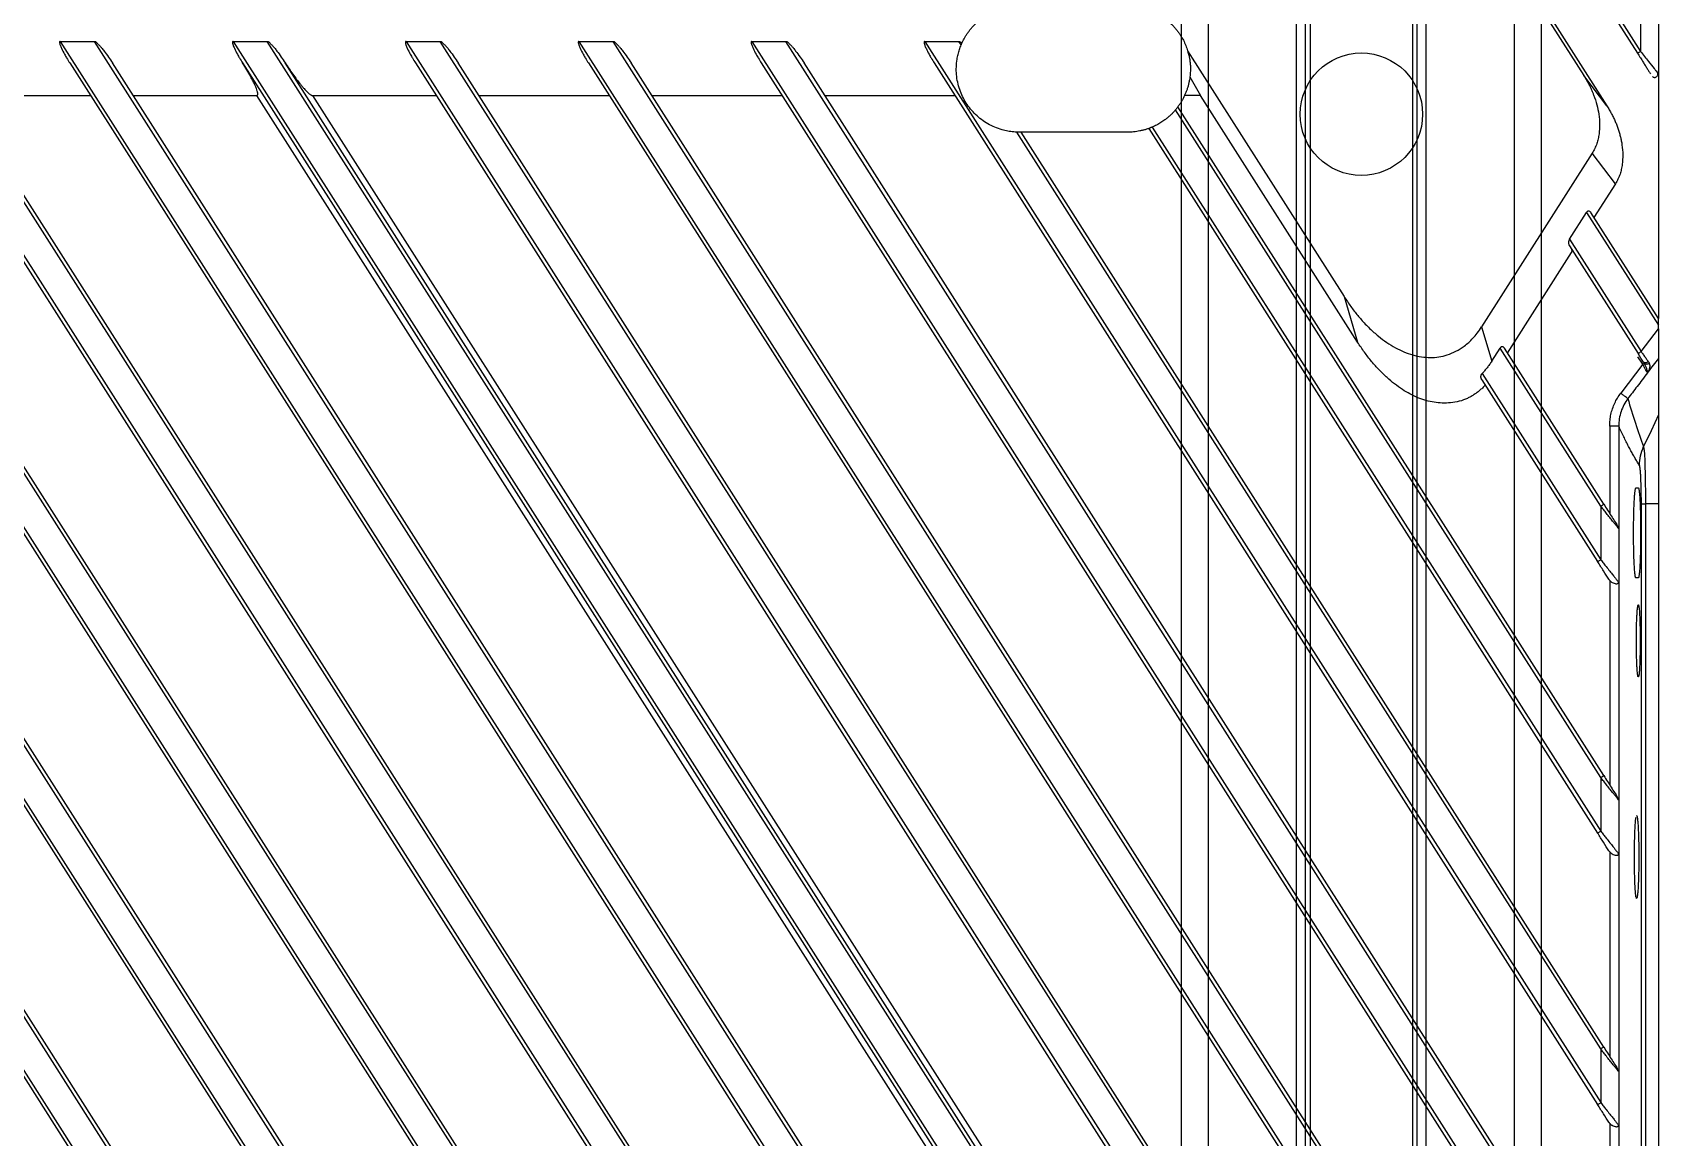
# Model space of a CAD drawing. Header units: millimetres. Extents: x 620 to 19791, y 2539 to 6969.
# Drawn here: x 17686.6 to 17777, y 4389.7 to 4451.1 of the extents above; entities that cross this region are included whole.
import ezdxf

# ---------------------------------------------------------------- set-up
doc = ezdxf.new("R2010")
doc.units = ezdxf.units.MM
doc.layers.add('02___PRT_ALL_AXES', color=7, linetype='Continuous')

# ---------------------------------------------------------------- blocks, each defined once
blk = doc.blocks.new('ryfhgjmb')
at = {"color": 30, "linetype": 'Continuous', "true_color": 0xf26722}
for p, q in [((6005.128, 3342.431), (7001.628, 3342.431)), ((6005.128, 3340.931), (7001.628, 3340.931)), ((6058.086, 3336.031), (6969.27, 3336.031)), ((6058.471, 3335.531), (6968.885, 3335.531)), ((6058.471, 3329.331), (6968.885, 3329.331)), ((6058.086, 3328.831), (6969.27, 3328.831)), ((6005.128, 3323.931), (7001.628, 3323.931)), ((6005.128, 3322.431), (7001.628, 3322.431))]:
    blk.add_line(p, q, dxfattribs=at)
at = {"layer": '02___PRT_ALL_AXES', "color": 30, "linetype": 'Continuous', "true_color": 0xf26722}
for p, q in [((6968.718, 3335.271), (6027.638, 3335.271)), ((6968.718, 3329.592), (6027.638, 3329.592))]:
    blk.add_line(p, q, dxfattribs=at)
blk = doc.blocks.new('rsfv')
at = {"rotation": 90}
blk.add_blockref('ryfhgjmb', (14583.058, -2205.714), dxfattribs=at)
blk = doc.blocks.new('tgd')
at = {"color": 7, "linetype": 'Continuous', "lineweight": 25}
for p, q in [((18426.652, 5050.498), (18441.309, 5027.491)), ((18426.82, 5050.606), (18441.478, 5027.598)), ((18424.554, 5047.882), (18438.327, 5026.263)), ((18424.695, 5047.987), (18439.616, 5024.565)), ((18441.478, 5030.39), (18441.478, 5027.598)), ((18442.478, 5029.134), (18442.478, 5026.342)), ((18344.104, 5028.149), (18439.269, 4878.766)), ((18439.269, 4881.744), (18345.998, 5028.15)), ((18353.704, 5028.151), (18355.601, 5028.151)), ((18353.704, 5028.151), (18439.269, 4893.841)), ((18439.269, 4896.819), (18355.601, 5028.151)), ((18363.308, 5028.151), (18365.205, 5028.151)), ((18363.308, 5028.151), (18439.269, 4908.917)), ((18439.269, 4911.894), (18365.205, 5028.151)), ((18372.912, 5028.151), (18374.809, 5028.151)), ((18372.912, 5028.151), (18439.269, 4923.992)), ((18439.269, 4926.97), (18374.809, 5028.151)), ((18382.516, 5028.151), (18384.413, 5028.151)), ((18382.516, 5028.151), (18439.269, 4939.067)), ((18439.269, 4942.045), (18384.413, 5028.151)), ((18392.12, 5028.151), (18394.017, 5028.151)), ((18392.12, 5028.151), (18439.269, 4954.143)), ((18439.269, 4957.121), (18394.017, 5028.151)), ((18401.724, 5028.151), (18403.621, 5028.151)), ((18401.724, 5028.151), (18439.269, 4969.218)), ((18403.748, 5027.953), (18403.621, 5028.151)), ((18439.269, 4863.69), (18335.104, 5027.196)), ((18336.76, 5027.575), (18439.269, 4866.668)), ((18344.627, 5026.95), (18439.1, 4878.658)), ((18439.437, 4881.851), (18346.998, 5026.951)), ((18354.231, 5026.951), (18439.1, 4893.734)), ((18439.437, 4896.926), (18356.603, 5026.951)), ((18363.835, 5026.951), (18439.1, 4908.809)), ((18439.437, 4912.002), (18366.207, 5026.951)), ((18373.439, 5026.951), (18439.1, 4923.884)), ((18439.437, 4927.077), (18375.811, 5026.951)), ((18383.043, 5026.951), (18439.1, 4938.96)), ((18439.437, 4942.153), (18385.415, 5026.951)), ((18392.647, 5026.951), (18439.1, 4954.035)), ((18439.437, 4957.228), (18395.019, 5026.951)), ((18402.252, 5026.951), (18439.1, 4969.111)), ((18416.328, 5027.619), (18425.015, 5013.983)), ((18439.437, 4866.776), (18337.815, 5026.29)), ((18416.453, 5026.185), (18417.037, 5025.151)), ((18439.616, 5024.565), (18438.327, 5026.263)), ((18442.478, 5026.342), (18442.478, 5012.756)), ((18335.778, 5025.765), (18439.1, 4863.583)), ((18348.145, 5025.151), (18355.378, 5025.151)), ((18357.749, 5025.151), (18364.626, 5025.151)), ((18438.847, 4908.648), (18364.626, 5025.151)), ((18367.709, 5025.151), (18374.586, 5025.151)), ((18367.709, 5025.151), (18439.69, 4912.163)), ((18376.957, 5025.151), (18384.19, 5025.151)), ((18386.561, 5025.151), (18393.794, 5025.151)), ((18396.166, 5025.151), (18403.398, 5025.151)), ((18417.037, 5025.151), (18416.161, 5025.151)), ((18425.769, 5011.444), (18417.037, 5025.151)), ((18439.269, 4987.271), (18415.65, 5024.345)), ((18439.437, 4987.379), (18415.782, 5024.511)), ((18439.269, 4851.593), (18329.71, 5023.565)), ((18414.172, 5023.316), (18439.1, 4984.186)), ((18414.361, 5023.391), (18439.269, 4984.293)), ((18439.269, 4848.615), (18328.104, 5023.108)), ((18439.437, 4851.7), (18330.346, 5022.939)), ((18439.269, 4972.196), (18406.834, 5023.109)), ((18439.437, 4972.303), (18407.073, 5023.106)), ((18412.978, 5023.106), (18407.073, 5023.106)), ((18328.885, 5021.51), (18439.1, 4848.508)), ((18438.794, 5021.938), (18432.648, 5012.291)), ((18440.084, 5020.24), (18438.794, 5021.938)), ((18440.084, 5020.24), (18438.897, 5018.377)), ((18437.534, 5017.168), (18438.482, 5018.657)), ((18438.482, 5018.657), (18442.478, 5012.384)), ((18442.478, 5012.756), (18438.719, 5018.657)), ((18437.534, 5017.168), (18441.511, 5010.924)), ((18439.269, 4836.517), (18324.516, 5016.643)), ((18434.095, 5010.84), (18437.652, 5016.423)), ((18437.534, 5016.795), (18441.343, 5010.816)), ((18439.269, 4833.54), (18324.171, 5014.206)), ((18439.437, 4836.625), (18325.881, 5014.872)), ((18425.015, 5013.983), (18425.769, 5011.444)), ((18442.478, 5012.185), (18442.478, 5012.384)), ((18325.582, 5011.62), (18439.1, 4833.432)), ((18432.648, 5012.291), (18433.214, 5010.387)), ((18441.511, 5010.924), (18442.478, 5012.185)), ((18433.214, 5010.387), (18433.68, 5011.119)), ((18439.269, 5002.347), (18433.68, 5011.119)), ((18439.437, 5002.454), (18433.917, 5011.119)), ((18432.682, 5009.707), (18439.269, 4999.369)), ((18441.604, 5010.219), (18440.382, 5008.615)), ((18432.666, 5009.361), (18439.1, 4999.261)), ((18439.769, 5006.791), (18439.769, 5001.933)), ((18440.269, 5006.791), (18440.268, 5001.092)), ((18441.655, 5005.646), (18441.683, 5005.419)), ((18441.226, 5003.356), (18441.357, 5003.356)), ((18441.528, 4763.247), (18441.528, 5002.465)), ((18442.478, 5002.465), (18441.753, 5002.465)), ((18441.753, 5002.465), (18441.753, 4763.247)), ((18442.478, 5002.465), (18442.478, 4763.246)), ((18439.269, 5002.347), (18439.269, 4999.369)), ((18440.268, 5001.092), (18440.268, 4998.113)), ((18439.769, 4998.22), (18439.769, 4986.858)), ((18440.268, 4998.113), (18440.268, 4986.017)), ((18441.357, 4998.356), (18441.226, 4998.356)), ((18439.269, 4987.271), (18439.269, 4984.293)), ((18440.268, 4986.017), (18440.268, 4983.038)), ((18439.769, 4983.144), (18439.769, 4971.782)), ((18440.268, 4983.038), (18440.268, 4970.941)), ((18439.269, 4972.196), (18439.269, 4969.218)), ((18440.268, 4970.941), (18440.268, 4967.962)), ((18439.769, 4968.069), (18439.769, 4956.707)), ((18440.268, 4967.962), (18440.268, 4955.866))]:
    blk.add_line(p, q, dxfattribs=at)
at = {"color": 8, "linetype": 'Continuous', "lineweight": 25}
blk.add_line((18441.604, 5010.219), (18441.335, 5010.641), dxfattribs=at)
at = {"color": 7, "linetype": 'Continuous', "lineweight": 25, "flags": 128}
for points in [[(18441.343, 5010.816), (18441.346, 5010.818), (18441.355, 5010.825), (18441.371, 5010.834), (18441.392, 5010.848), (18441.418, 5010.864), (18441.447, 5010.883), (18441.478, 5010.903), (18441.511, 5010.924)], [(18442.478, 5007.417), (18442.066, 5006.531), (18441.655, 5005.646)], [(18439.1, 4984.186), (18439.103, 4984.188), (18439.113, 4984.194), (18439.128, 4984.204), (18439.149, 4984.217), (18439.175, 4984.234), (18439.204, 4984.252), (18439.236, 4984.272), (18439.269, 4984.293)], [(18439.437, 4972.303), (18439.434, 4972.301), (18439.424, 4972.295), (18439.409, 4972.285), (18439.388, 4972.272), (18439.362, 4972.256), (18439.333, 4972.237), (18439.301, 4972.217), (18439.269, 4972.196)]]:
    blk.add_lwpolyline(points, dxfattribs=at)
at = {"color": 7, "linetype": 'Continuous', "lineweight": 25}
blk.add_circle((18425.978, 5024.106), 3.4, dxfattribs=at)
for points, knots in [([(18403.787, 5028.044), (18403.812, 5028.098), (18403.862, 5028.205), (18403.947, 5028.361), (18404.037, 5028.51), (18404.133, 5028.653), (18404.236, 5028.79), (18404.41, 5028.998), (18404.68, 5029.263), (18405.069, 5029.551), (18405.491, 5029.789), (18405.897, 5029.949), (18406.275, 5030.044), (18406.622, 5030.096), (18406.858, 5030.103), (18406.978, 5030.106)], [0, 0, 0, 0, 0.044819, 0.088986, 0.132601, 0.175772, 0.218606, 0.261217, 0.37899, 0.500399, 0.621763, 0.739274, 0.824536, 0.911143, 1, 1, 1, 1]), ([(18415.312, 5029.214), (18415.359, 5029.17), (18415.453, 5029.084), (18415.584, 5028.944), (18415.708, 5028.799), (18415.824, 5028.646), (18415.955, 5028.452), (18416.093, 5028.212), (18416.228, 5027.922), (18416.295, 5027.72), (18416.328, 5027.619)], [0, 0, 0, 0, 0.1002664, 0.2001041, 0.2998137, 0.3996969, 0.5000539, 0.6668727, 0.8330553, 1, 1, 1, 1]), ([(18353.704, 5028.151), (18353.696, 5028.147), (18353.681, 5028.139), (18353.668, 5028.118), (18353.666, 5028.094), (18353.671, 5028.059), (18353.681, 5028.011), (18353.713, 5027.909), (18353.795, 5027.714), (18353.919, 5027.474), (18354.074, 5027.203), (18354.173, 5027.043), (18354.231, 5026.951)], [0, 0, 0, 0, 0.019676, 0.036058, 0.051366, 0.073864, 0.114112, 0.160554, 0.308553, 0.584137, 0.758673, 1, 1, 1, 1]), ([(18355.601, 5028.151), (18355.611, 5028.15), (18355.631, 5028.149), (18355.661, 5028.138), (18355.69, 5028.12), (18355.721, 5028.091), (18355.764, 5028.045), (18355.822, 5027.986), (18355.908, 5027.901), (18356.014, 5027.778), (18356.179, 5027.566), (18356.382, 5027.288), (18356.53, 5027.062), (18356.603, 5026.951)], [0, 0, 0, 0, 0.018945, 0.038329, 0.0591, 0.081785, 0.118769, 0.178836, 0.238803, 0.346775, 0.486397, 0.748249, 1, 1, 1, 1]), ([(18363.308, 5028.151), (18363.3, 5028.147), (18363.285, 5028.139), (18363.272, 5028.118), (18363.27, 5028.094), (18363.275, 5028.059), (18363.285, 5028.011), (18363.317, 5027.909), (18363.399, 5027.714), (18363.523, 5027.474), (18363.678, 5027.203), (18363.777, 5027.043), (18363.835, 5026.951)], [0, 0, 0, 0, 0.019676, 0.0360578, 0.0513658, 0.0738645, 0.1141116, 0.1605537, 0.3085527, 0.5841371, 0.758673, 1, 1, 1, 1]), ([(18365.205, 5028.151), (18365.215, 5028.15), (18365.236, 5028.149), (18365.265, 5028.138), (18365.294, 5028.12), (18365.325, 5028.091), (18365.368, 5028.045), (18365.426, 5027.986), (18365.512, 5027.901), (18365.618, 5027.778), (18365.783, 5027.566), (18365.986, 5027.288), (18366.134, 5027.062), (18366.207, 5026.951)], [0, 0, 0, 0, 0.018945, 0.038329, 0.0591, 0.081785, 0.118769, 0.178836, 0.238803, 0.346775, 0.486398, 0.748249, 1, 1, 1, 1]), ([(18372.912, 5028.151), (18372.904, 5028.147), (18372.889, 5028.139), (18372.876, 5028.118), (18372.875, 5028.094), (18372.879, 5028.059), (18372.89, 5028.011), (18372.921, 5027.909), (18373.003, 5027.714), (18373.127, 5027.474), (18373.282, 5027.203), (18373.382, 5027.043), (18373.439, 5026.951)], [0, 0, 0, 0, 0.019676, 0.036058, 0.051366, 0.073864, 0.114112, 0.160554, 0.308553, 0.584137, 0.758673, 1, 1, 1, 1]), ([(18374.809, 5028.151), (18374.819, 5028.15), (18374.84, 5028.149), (18374.869, 5028.138), (18374.898, 5028.12), (18374.929, 5028.091), (18374.972, 5028.045), (18375.03, 5027.986), (18375.116, 5027.901), (18375.222, 5027.778), (18375.387, 5027.566), (18375.59, 5027.288), (18375.738, 5027.062), (18375.811, 5026.951)], [0, 0, 0, 0, 0.018945, 0.038329, 0.0591, 0.081785, 0.118769, 0.178836, 0.238803, 0.346775, 0.486397, 0.748249, 1, 1, 1, 1]), ([(18382.516, 5028.151), (18382.508, 5028.147), (18382.493, 5028.139), (18382.48, 5028.118), (18382.479, 5028.094), (18382.483, 5028.059), (18382.494, 5028.011), (18382.525, 5027.909), (18382.607, 5027.714), (18382.731, 5027.474), (18382.886, 5027.203), (18382.986, 5027.043), (18383.043, 5026.951)], [0, 0, 0, 0, 0.019676, 0.036058, 0.051366, 0.073864, 0.114112, 0.160554, 0.308553, 0.584137, 0.758673, 1, 1, 1, 1]), ([(18384.413, 5028.151), (18384.423, 5028.15), (18384.444, 5028.149), (18384.473, 5028.138), (18384.502, 5028.12), (18384.533, 5028.091), (18384.576, 5028.045), (18384.634, 5027.986), (18384.72, 5027.901), (18384.826, 5027.778), (18384.991, 5027.566), (18385.194, 5027.288), (18385.342, 5027.062), (18385.415, 5026.951)], [0, 0, 0, 0, 0.018945, 0.038329, 0.0591, 0.081785, 0.118769, 0.178836, 0.238803, 0.346775, 0.486398, 0.748249, 1, 1, 1, 1]), ([(18392.12, 5028.151), (18392.112, 5028.147), (18392.097, 5028.139), (18392.084, 5028.118), (18392.083, 5028.094), (18392.087, 5028.059), (18392.098, 5028.011), (18392.129, 5027.909), (18392.211, 5027.714), (18392.335, 5027.474), (18392.49, 5027.203), (18392.59, 5027.043), (18392.647, 5026.951)], [0, 0, 0, 0, 0.019676, 0.0360578, 0.0513658, 0.0738645, 0.1141116, 0.1605537, 0.3085527, 0.5841371, 0.758673, 1, 1, 1, 1]), ([(18394.017, 5028.151), (18394.027, 5028.15), (18394.048, 5028.149), (18394.077, 5028.138), (18394.106, 5028.12), (18394.137, 5028.091), (18394.18, 5028.045), (18394.239, 5027.986), (18394.324, 5027.901), (18394.43, 5027.778), (18394.595, 5027.566), (18394.798, 5027.288), (18394.946, 5027.062), (18395.019, 5026.951)], [0, 0, 0, 0, 0.018945, 0.038329, 0.0591, 0.081785, 0.118769, 0.178836, 0.238803, 0.346775, 0.486397, 0.748249, 1, 1, 1, 1]), ([(18401.724, 5028.151), (18401.716, 5028.147), (18401.702, 5028.139), (18401.688, 5028.118), (18401.687, 5028.094), (18401.691, 5028.059), (18401.702, 5028.011), (18401.733, 5027.909), (18401.815, 5027.714), (18401.94, 5027.474), (18402.094, 5027.203), (18402.194, 5027.043), (18402.252, 5026.951)], [0, 0, 0, 0, 0.019676, 0.036058, 0.051366, 0.073864, 0.114112, 0.160554, 0.308553, 0.584137, 0.758673, 1, 1, 1, 1]), ([(18406.834, 5023.109), (18406.778, 5023.112), (18406.668, 5023.118), (18406.503, 5023.137), (18406.339, 5023.163), (18406.177, 5023.197), (18405.932, 5023.261), (18405.61, 5023.374), (18405.227, 5023.565), (18404.87, 5023.801), (18404.442, 5024.165), (18403.998, 5024.707), (18403.694, 5025.339), (18403.545, 5025.881), (18403.482, 5026.304), (18403.471, 5026.732), (18403.508, 5027.108), (18403.572, 5027.428), (18403.647, 5027.695), (18403.714, 5027.867), (18403.748, 5027.953)], [0, 0, 0, 0, 0.024697, 0.049317, 0.073915, 0.098547, 0.123269, 0.186668, 0.250144, 0.313543, 0.377019, 0.50001, 0.623, 0.6864, 0.749876, 0.813275, 0.876751, 0.91786, 0.958857, 1, 1, 1, 1]), ([(18403.621, 5028.151), (18403.631, 5028.15), (18403.652, 5028.148), (18403.683, 5028.135), (18403.716, 5028.113), (18403.75, 5028.08), (18403.775, 5028.056), (18403.787, 5028.044)], [0, 0, 0, 0, 0.14776, 0.306863, 0.485552, 0.7407, 1, 1, 1, 1]), ([(18403.748, 5027.953), (18403.755, 5027.97), (18403.768, 5028.001), (18403.781, 5028.031), (18403.787, 5028.044)], [0, 0, 0, 0, 0.549486, 1, 1, 1, 1]), ([(18364.626, 5025.151), (18364.634, 5025.152), (18364.649, 5025.153), (18364.667, 5025.169), (18364.677, 5025.193), (18364.681, 5025.225), (18364.679, 5025.268), (18364.669, 5025.323), (18364.646, 5025.413), (18364.599, 5025.544), (18364.521, 5025.729), (18364.414, 5025.952), (18364.262, 5026.238), (18364.07, 5026.576), (18363.915, 5026.823), (18363.835, 5026.951)], [0, 0, 0, 0, 0.011124, 0.021482, 0.033583, 0.049115, 0.068905, 0.096905, 0.130641, 0.207347, 0.301404, 0.427295, 0.571574, 0.778286, 1, 1, 1, 1]), ([(18366.207, 5026.951), (18366.277, 5026.843), (18366.414, 5026.631), (18366.624, 5026.326), (18366.833, 5026.04), (18367.01, 5025.813), (18367.149, 5025.644), (18367.247, 5025.529), (18367.337, 5025.43), (18367.419, 5025.345), (18367.492, 5025.276), (18367.557, 5025.222), (18367.615, 5025.183), (18367.664, 5025.157), (18367.695, 5025.153), (18367.709, 5025.151)], [0, 0, 0, 0, 0.163489, 0.319979, 0.469578, 0.612411, 0.683353, 0.747095, 0.803675, 0.853149, 0.895599, 0.931156, 0.960047, 0.982697, 1, 1, 1, 1]), ([(18416.328, 5027.619), (18416.34, 5027.579), (18416.363, 5027.498), (18416.393, 5027.381), (18416.419, 5027.265), (18416.44, 5027.151), (18416.457, 5027.038), (18416.47, 5026.927), (18416.48, 5026.798), (18416.485, 5026.65), (18416.481, 5026.493), (18416.47, 5026.337), (18416.459, 5026.238), (18416.453, 5026.185)], [0, 0, 0, 0, 0.066871, 0.134848, 0.204113, 0.274835, 0.347175, 0.421284, 0.497299, 0.617084, 0.746878, 0.865097, 1, 1, 1, 1]), ([(18441.309, 5027.491), (18441.309, 5027.491), (18441.319, 5027.497), (18441.378, 5027.534), (18441.429, 5027.567), (18441.478, 5027.598)], [0, 0, 0, 0, 0.5, 0.5, 1, 1, 1, 1]), ([(18441.309, 5027.491), (18441.333, 5027.453), (18441.388, 5027.367), (18441.492, 5027.204), (18441.613, 5027.015), (18441.74, 5026.814), (18441.853, 5026.637), (18441.937, 5026.506), (18441.996, 5026.413), (18442.022, 5026.372), (18442.035, 5026.352)], [0, 0, 0, 0, 0.091787, 0.208102, 0.396558, 0.555515, 0.713252, 0.854264, 0.929527, 1, 1, 1, 1]), ([(18416.453, 5026.185), (18416.445, 5026.126), (18416.428, 5026.007), (18416.393, 5025.83), (18416.349, 5025.656), (18416.295, 5025.485), (18416.234, 5025.316), (18416.185, 5025.206), (18416.161, 5025.151)], [0, 0, 0, 0, 0.167539, 0.334153, 0.500272, 0.66633, 0.832762, 1, 1, 1, 1]), ([(18438.327, 5026.263), (18438.369, 5026.195), (18438.451, 5026.064), (18438.56, 5025.867), (18438.657, 5025.681), (18438.74, 5025.504), (18438.812, 5025.339), (18438.928, 5025.05), (18439.061, 5024.642), (18439.175, 5024.091), (18439.219, 5023.553), (18439.193, 5023.095), (18439.13, 5022.742), (18439.053, 5022.467), (18438.946, 5022.197), (18438.845, 5022.024), (18438.794, 5021.938)], [0, 0, 0, 0, 0.05246, 0.101648, 0.147567, 0.190217, 0.229601, 0.26572, 0.394202, 0.510456, 0.634296, 0.747465, 0.810328, 0.868749, 0.934561, 1, 1, 1, 1]), ([(18442.141, 5026.196), (18442.155, 5026.185), (18442.185, 5026.161), (18442.241, 5026.145), (18442.302, 5026.148), (18442.361, 5026.175), (18442.407, 5026.222), (18442.436, 5026.28), (18442.448, 5026.34), (18442.445, 5026.379), (18442.444, 5026.398)], [0, 0, 0, 0, 0.113515, 0.239863, 0.375639, 0.515142, 0.651716, 0.779774, 0.896149, 1, 1, 1, 1]), ([(18442.442, 5026.388), (18442.45, 5026.377), (18442.473, 5026.348), (18442.476, 5026.345), (18442.478, 5026.342)], [0, 0, 0, 0, 0.356731, 1, 1, 1, 1]), ([(18416.161, 5025.151), (18416.135, 5025.095), (18416.081, 5024.982), (18415.99, 5024.82), (18415.891, 5024.662), (18415.818, 5024.561), (18415.782, 5024.511)], [0, 0, 0, 0, 0.250356, 0.5, 0.749644, 1, 1, 1, 1]), ([(18415.65, 5024.345), (18415.614, 5024.304), (18415.544, 5024.223), (18415.431, 5024.107), (18415.313, 5023.996), (18415.19, 5023.891), (18415.033, 5023.77), (18414.84, 5023.638), (18414.606, 5023.503), (18414.443, 5023.428), (18414.361, 5023.391)], [0, 0, 0, 0, 0.100168, 0.200042, 0.299835, 0.399762, 0.500038, 0.666783, 0.833105, 1, 1, 1, 1]), ([(18415.782, 5024.511), (18415.781, 5024.51), (18415.78, 5024.509), (18415.773, 5024.499), (18415.762, 5024.484), (18415.743, 5024.46), (18415.709, 5024.415), (18415.674, 5024.373), (18415.65, 5024.345)], [0, 0, 0, 0, 0.113414, 0.23247, 0.357664, 0.489422, 0.662046, 1, 1, 1, 1]), ([(18439.616, 5024.565), (18439.66, 5024.494), (18439.747, 5024.354), (18439.867, 5024.14), (18439.977, 5023.925), (18440.076, 5023.71), (18440.165, 5023.494), (18440.244, 5023.277), (18440.312, 5023.059), (18440.369, 5022.841), (18440.416, 5022.622), (18440.471, 5022.293), (18440.507, 5021.858), (18440.482, 5021.401), (18440.42, 5021.044), (18440.344, 5020.77), (18440.237, 5020.499), (18440.135, 5020.327), (18440.084, 5020.24)], [0, 0, 0, 0, 0.054633, 0.108241, 0.160902, 0.212702, 0.263726, 0.314067, 0.36382, 0.413084, 0.461961, 0.510555, 0.631824, 0.747465, 0.809763, 0.868751, 0.93418, 1, 1, 1, 1]), ([(18414.172, 5023.316), (18414.116, 5023.296), (18414.006, 5023.258), (18413.839, 5023.212), (18413.669, 5023.173), (18413.499, 5023.143), (18413.326, 5023.121), (18413.153, 5023.108), (18413.036, 5023.107), (18412.978, 5023.106)], [0, 0, 0, 0, 0.143748, 0.286606, 0.428928, 0.571072, 0.713394, 0.856252, 1, 1, 1, 1]), ([(18414.361, 5023.391), (18414.349, 5023.385), (18414.324, 5023.375), (18414.289, 5023.36), (18414.256, 5023.347), (18414.218, 5023.333), (18414.18, 5023.319), (18414.175, 5023.317), (18414.172, 5023.316)], [0, 0, 0, 0, 0.1260253, 0.2520787, 0.3781604, 0.5042708, 0.746701, 1, 1, 1, 1]), ([(18406.978, 5023.106), (18406.966, 5023.106), (18406.938, 5023.106), (18406.889, 5023.107), (18406.853, 5023.108), (18406.834, 5023.109)], [0, 0, 0, 0, 0.281225, 0.614357, 1, 1, 1, 1]), ([(18407.073, 5023.106), (18407.072, 5023.106), (18407.071, 5023.106), (18407.062, 5023.105), (18407.045, 5023.105), (18407.019, 5023.106), (18406.992, 5023.106), (18406.978, 5023.106)], [0, 0, 0, 0, 0.168552, 0.333737, 0.497077, 0.727696, 1, 1, 1, 1]), ([(18438.482, 5018.657), (18438.492, 5018.671), (18438.511, 5018.698), (18438.556, 5018.734), (18438.614, 5018.737), (18438.675, 5018.714), (18438.704, 5018.676), (18438.719, 5018.657)], [0, 0, 0, 0, 0.144019, 0.26542, 0.472621, 0.72275, 1, 1, 1, 1]), ([(18437.534, 5017.168), (18437.528, 5017.157), (18437.515, 5017.136), (18437.501, 5017.098), (18437.49, 5017.056), (18437.485, 5017.012), (18437.484, 5016.966), (18437.488, 5016.919), (18437.498, 5016.87), (18437.511, 5016.841), (18437.517, 5016.826)], [0, 0, 0, 0, 0.088553, 0.188987, 0.302339, 0.429328, 0.548275, 0.694031, 0.846717, 1, 1, 1, 1]), ([(18437.652, 5016.423), (18437.657, 5016.432), (18437.667, 5016.45), (18437.674, 5016.48), (18437.678, 5016.519), (18437.674, 5016.566), (18437.659, 5016.595), (18437.652, 5016.609)], [0, 0, 0, 0, 0.131113, 0.272627, 0.432307, 0.714822, 1, 1, 1, 1]), ([(18425.015, 5013.983), (18425.076, 5013.889), (18425.196, 5013.703), (18425.384, 5013.435), (18425.575, 5013.178), (18425.769, 5012.933), (18426.047, 5012.606), (18426.423, 5012.212), (18427.04, 5011.665), (18427.823, 5011.123), (18428.803, 5010.705), (18429.793, 5010.545), (18430.619, 5010.671), (18431.243, 5010.931), (18431.639, 5011.183), (18431.945, 5011.435), (18432.188, 5011.675), (18432.427, 5011.959), (18432.573, 5012.178), (18432.648, 5012.291)], [0, 0, 0, 0, 0.035181, 0.06949, 0.102958, 0.135615, 0.167497, 0.237811, 0.306398, 0.426306, 0.535135, 0.638829, 0.737184, 0.792914, 0.85017, 0.883735, 0.9175, 0.957411, 1, 1, 1, 1]), ([(18442.478, 5012.384), (18442.478, 5012.409), (18442.478, 5012.454), (18442.479, 5012.517), (18442.479, 5012.57), (18442.478, 5012.613), (18442.478, 5012.66), (18442.478, 5012.707), (18442.478, 5012.748), (18442.478, 5012.754), (18442.478, 5012.756)], [0, 0, 0, 0, 0.159179, 0.298356, 0.417587, 0.516965, 0.596653, 0.757595, 0.888693, 1, 1, 1, 1]), ([(18432.858, 5009.059), (18432.805, 5009.006), (18432.701, 5008.902), (18432.539, 5008.759), (18432.374, 5008.63), (18432.208, 5008.515), (18432.039, 5008.414), (18431.783, 5008.282), (18431.413, 5008.15), (18430.793, 5008.045), (18430.005, 5008.072), (18429.094, 5008.337), (18428.209, 5008.812), (18427.508, 5009.365), (18426.955, 5009.903), (18426.537, 5010.374), (18426.137, 5010.888), (18425.893, 5011.256), (18425.769, 5011.444)], [0, 0, 0, 0, 0.025847, 0.050766, 0.074832, 0.098127, 0.120742, 0.142777, 0.197811, 0.255494, 0.359352, 0.467585, 0.58048, 0.704746, 0.77494, 0.847317, 0.92223, 1, 1, 1, 1]), ([(18442.478, 5012.185), (18442.478, 5012.139), (18442.478, 5012.047), (18442.478, 5011.909), (18442.478, 5011.772), (18442.478, 5011.636), (18442.478, 5011.458), (18442.478, 5011.244), (18442.478, 5011.018), (18442.478, 5010.831), (18442.478, 5010.703), (18442.478, 5010.621), (18442.478, 5010.572), (18442.478, 5010.555), (18442.478, 5010.547)], [0, 0, 0, 0, 0.06929, 0.138364, 0.207455, 0.276794, 0.346612, 0.485822, 0.617831, 0.730296, 0.832, 0.891663, 0.947156, 1, 1, 1, 1]), ([(18433.917, 5011.119), (18433.909, 5011.13), (18433.894, 5011.151), (18433.866, 5011.175), (18433.837, 5011.19), (18433.798, 5011.199), (18433.752, 5011.195), (18433.709, 5011.16), (18433.69, 5011.134), (18433.68, 5011.119)], [0, 0, 0, 0, 0.153766, 0.29277, 0.417794, 0.529915, 0.736017, 0.854886, 1, 1, 1, 1]), ([(18441.511, 5010.924), (18441.525, 5010.905), (18441.557, 5010.861), (18441.612, 5010.786), (18441.695, 5010.67), (18441.8, 5010.525), (18441.872, 5010.426), (18441.908, 5010.377)], [0, 0, 0, 0, 0.093419, 0.22066, 0.382004, 0.692065, 1, 1, 1, 1]), ([(18442.478, 5010.547), (18442.478, 5010.289), (18442.478, 5009.771), (18442.478, 5008.917), (18442.478, 5008.13), (18442.478, 5007.607), (18442.478, 5007.417)], [0, 0, 0, 0, 0.2479135, 0.4978484, 0.8177331, 1, 1, 1, 1]), ([(18432.666, 5009.361), (18432.658, 5009.374), (18432.643, 5009.401), (18432.627, 5009.445), (18432.618, 5009.491), (18432.616, 5009.538), (18432.621, 5009.584), (18432.633, 5009.629), (18432.653, 5009.671), (18432.673, 5009.695), (18432.682, 5009.707)], [0, 0, 0, 0, 0.141878, 0.278236, 0.411247, 0.543247, 0.666398, 0.781146, 0.895271, 1, 1, 1, 1]), ([(18433.214, 5010.387), (18433.173, 5010.325), (18433.092, 5010.202), (18432.962, 5010.027), (18432.827, 5009.861), (18432.73, 5009.758), (18432.682, 5009.707)], [0, 0, 0, 0, 0.2574602, 0.5095372, 0.7568366, 1, 1, 1, 1]), ([(18441.867, 5009.743), (18441.77, 5009.615), (18441.579, 5009.364), (18441.3, 5008.997), (18441.034, 5008.649), (18440.862, 5008.423), (18440.778, 5008.314)], [0, 0, 0, 0, 0.269609, 0.526012, 0.769411, 1, 1, 1, 1]), ([(18441.864, 5009.766), (18441.859, 5009.772), (18441.85, 5009.782), (18441.831, 5009.808), (18441.809, 5009.841), (18441.785, 5009.882), (18441.758, 5009.932), (18441.723, 5009.999), (18441.673, 5010.095), (18441.629, 5010.174), (18441.604, 5010.219)], [0, 0, 0, 0, 0.091917, 0.186201, 0.283243, 0.383217, 0.486153, 0.603422, 0.775276, 1, 1, 1, 1]), ([(18441.645, 5010.341), (18441.647, 5010.338), (18441.65, 5010.333), (18441.655, 5010.327), (18441.657, 5010.323), (18441.658, 5010.321), (18441.661, 5010.316), (18441.668, 5010.304), (18441.677, 5010.289), (18441.683, 5010.277), (18441.686, 5010.271)], [0, 0, 0, 0, 0.127988, 0.209277, 0.250468, 0.30677, 0.399599, 0.516952, 0.773207, 1, 1, 1, 1]), ([(18441.689, 5010.306), (18441.679, 5010.311), (18441.663, 5010.319), (18441.652, 5010.333), (18441.648, 5010.339)], [0, 0, 0, 0, 0.552711, 1, 1, 1, 1]), ([(18441.686, 5010.271), (18441.711, 5010.247), (18441.758, 5010.228), (18441.871, 5010.232), (18441.931, 5010.255), (18441.97, 5010.284)], [0, 0, 0, 0, 0.5, 0.5, 1, 1, 1, 1]), ([(18441.686, 5010.271), (18441.7, 5010.244), (18441.727, 5010.191), (18441.76, 5010.115), (18441.793, 5010.033), (18441.824, 5009.948), (18441.851, 5009.863), (18441.865, 5009.801), (18441.867, 5009.774), (18441.867, 5009.764)], [0, 0, 0, 0, 0.130852, 0.255748, 0.370585, 0.539226, 0.712336, 0.887675, 1, 1, 1, 1]), ([(18441.957, 5010.293), (18441.964, 5010.277), (18441.977, 5010.245), (18441.989, 5010.193), (18441.995, 5010.138), (18441.993, 5010.079), (18441.985, 5010.022), (18441.97, 5009.96), (18441.947, 5009.892), (18441.921, 5009.833), (18441.901, 5009.799), (18441.895, 5009.788)], [0, 0, 0, 0, 0.095908, 0.196069, 0.300971, 0.411051, 0.526711, 0.631743, 0.767212, 0.929625, 1, 1, 1, 1]), ([(18441.908, 5010.377), (18441.918, 5010.363), (18441.937, 5010.336), (18441.951, 5010.307), (18441.957, 5010.293)], [0, 0, 0, 0, 0.510016, 1, 1, 1, 1]), ([(18439.769, 5006.791), (18439.77, 5006.846), (18439.772, 5006.955), (18439.785, 5007.117), (18439.807, 5007.279), (18439.838, 5007.438), (18439.877, 5007.597), (18439.941, 5007.806), (18440.042, 5008.059), (18440.193, 5008.349), (18440.319, 5008.526), (18440.382, 5008.615)], [0, 0, 0, 0, 0.083801, 0.167094, 0.250122, 0.33313, 0.416365, 0.50007, 0.667476, 0.833457, 1, 1, 1, 1]), ([(18440.778, 5008.314), (18440.613, 5008.097), (18440.485, 5007.853), (18440.312, 5007.336), (18440.268, 5007.063), (18440.269, 5006.791)], [0, 0, 0, 0, 0.5, 0.5, 1, 1, 1, 1]), ([(18440.778, 5008.314), (18440.773, 5008.317), (18440.76, 5008.327), (18440.717, 5008.36), (18440.686, 5008.383), (18440.611, 5008.44), (18440.567, 5008.474), (18440.474, 5008.544), (18440.427, 5008.581), (18440.382, 5008.615)], [0, 0, 0, 0, 0.25, 0.25, 0.5, 0.5, 0.75, 0.75, 1, 1, 1, 1]), ([(18440.778, 5008.314), (18440.908, 5007.863), (18441.051, 5007.397), (18441.348, 5006.489), (18441.502, 5006.048), (18441.655, 5005.646)], [0, 0, 0, 0, 0.5, 0.5, 1, 1, 1, 1]), ([(18442.478, 5007.417), (18442.478, 5007.405), (18442.478, 5007.383), (18442.478, 5007.337), (18442.478, 5007.282), (18442.478, 5007.217), (18442.478, 5007.142), (18442.478, 5007.057), (18442.478, 5006.962), (18442.478, 5006.756), (18442.478, 5006.384), (18442.478, 5005.762), (18442.478, 5005.037), (18442.478, 5004.361), (18442.478, 5003.794), (18442.478, 5003.357), (18442.478, 5002.914), (18442.478, 5002.615), (18442.478, 5002.465)], [0, 0, 0, 0, 0.0313335, 0.0625333, 0.0936643, 0.1247919, 0.1559818, 0.1872988, 0.2188073, 0.2505704, 0.3758204, 0.5000704, 0.624356, 0.7495908, 0.8123801, 0.8747031, 0.9370724, 1, 1, 1, 1]), ([(18440.269, 5006.791), (18440.266, 5006.791), (18440.252, 5006.791), (18440.2, 5006.791), (18440.162, 5006.791), (18440.065, 5006.791), (18440.008, 5006.791), (18439.888, 5006.791), (18439.827, 5006.791), (18439.769, 5006.791)], [0, 0, 0, 0, 0.25, 0.25, 0.5, 0.5, 0.75, 0.75, 1, 1, 1, 1]), ([(18441.423, 5004.607), (18441.385, 5004.666), (18441.308, 5004.787), (18441.191, 5004.983), (18441.07, 5005.194), (18440.945, 5005.421), (18440.817, 5005.664), (18440.685, 5005.922), (18440.55, 5006.197), (18440.41, 5006.486), (18440.316, 5006.688), (18440.269, 5006.791)], [0, 0, 0, 0, 0.098211, 0.199644, 0.304299, 0.412179, 0.523286, 0.63762, 0.755183, 0.875976, 1, 1, 1, 1]), ([(18441.528, 5002.465), (18441.528, 5002.51), (18441.528, 5002.601), (18441.527, 5002.735), (18441.526, 5002.869), (18441.525, 5003), (18441.523, 5003.13), (18441.519, 5003.342), (18441.511, 5003.625), (18441.498, 5003.944), (18441.482, 5004.212), (18441.466, 5004.394), (18441.451, 5004.51), (18441.437, 5004.579), (18441.428, 5004.597), (18441.423, 5004.607)], [0, 0, 0, 0, 0.042203, 0.084071, 0.125773, 0.167478, 0.209358, 0.251581, 0.376769, 0.502269, 0.626905, 0.751841, 0.834751, 0.917046, 1, 1, 1, 1]), ([(18441.226, 4998.356), (18441.223, 4998.357), (18441.218, 4998.359), (18441.209, 4998.375), (18441.201, 4998.402), (18441.192, 4998.439), (18441.184, 4998.487), (18441.171, 4998.584), (18441.153, 4998.764), (18441.133, 4999.075), (18441.117, 4999.452), (18441.105, 4999.885), (18441.097, 5000.355), (18441.095, 5000.845), (18441.097, 5001.336), (18441.104, 5001.808), (18441.116, 5002.244), (18441.133, 5002.626), (18441.153, 5002.941), (18441.172, 5003.137), (18441.188, 5003.251), (18441.2, 5003.311), (18441.213, 5003.349), (18441.222, 5003.353), (18441.226, 5003.356)], [0, 0, 0, 0, 0.021266, 0.042279, 0.063129, 0.083909, 0.104712, 0.125632, 0.188258, 0.250226, 0.311751, 0.373866, 0.436434, 0.498716, 0.56093, 0.623487, 0.685841, 0.747786, 0.810291, 0.873704, 0.905168, 0.936491, 0.967996, 1, 1, 1, 1]), ([(18441.357, 5003.356), (18441.36, 5003.355), (18441.366, 5003.353), (18441.375, 5003.336), (18441.383, 5003.31), (18441.391, 5003.272), (18441.4, 5003.224), (18441.413, 5003.127), (18441.431, 5002.947), (18441.451, 5002.636), (18441.467, 5002.259), (18441.479, 5001.826), (18441.487, 5001.356), (18441.489, 5000.866), (18441.487, 5000.375), (18441.479, 4999.904), (18441.467, 4999.467), (18441.451, 4999.086), (18441.431, 4998.77), (18441.412, 4998.574), (18441.396, 4998.46), (18441.383, 4998.4), (18441.37, 4998.363), (18441.362, 4998.358), (18441.357, 4998.356)], [0, 0, 0, 0, 0.021266, 0.04228, 0.063133, 0.083918, 0.104727, 0.125654, 0.188289, 0.250252, 0.311778, 0.373897, 0.436467, 0.49875, 0.560967, 0.623526, 0.685879, 0.747829, 0.81035, 0.87375, 0.905196, 0.936506, 0.968002, 1, 1, 1, 1]), ([(18439.269, 5002.347), (18439.308, 5002.372), (18439.355, 5002.402), (18439.421, 5002.444), (18439.437, 5002.454), (18439.437, 5002.454)], [0, 0, 0, 0, 0.5, 0.5, 1, 1, 1, 1]), ([(18439.437, 5002.454), (18439.578, 5002.234), (18439.719, 5002.012), (18439.918, 5001.7), (18439.982, 5001.599), (18440.1, 5001.415), (18440.153, 5001.33), (18440.191, 5001.272)], [0, 0, 0, 0, 0.5, 0.5, 0.75, 0.75, 1, 1, 1, 1]), ([(18440.268, 5001.092), (18440.267, 5001.093), (18440.264, 5001.095), (18440.255, 5001.106), (18440.24, 5001.126), (18440.212, 5001.164), (18440.154, 5001.239), (18440.06, 5001.354), (18439.926, 5001.522), (18439.77, 5001.716), (18439.602, 5001.925), (18439.431, 5002.139), (18439.324, 5002.276), (18439.269, 5002.347)], [0, 0, 0, 0, 0.032239, 0.064947, 0.098427, 0.153969, 0.217778, 0.343204, 0.459168, 0.592551, 0.743882, 0.867931, 1, 1, 1, 1]), ([(18440.191, 5001.272), (18440.202, 5001.254), (18440.223, 5001.219), (18440.244, 5001.18), (18440.256, 5001.151), (18440.262, 5001.128), (18440.266, 5001.107), (18440.267, 5001.097), (18440.268, 5001.092)], [0, 0, 0, 0, 0.271981, 0.54099, 0.674929, 0.787934, 0.917472, 1, 1, 1, 1]), ([(18439.1, 4999.261), (18439.1, 4999.261), (18439.11, 4999.268), (18439.169, 4999.305), (18439.219, 4999.338), (18439.269, 4999.369)], [0, 0, 0, 0, 0.5, 0.5, 1, 1, 1, 1]), ([(18439.724, 4998.281), (18439.635, 4998.421), (18439.531, 4998.584), (18439.319, 4998.917), (18439.209, 4999.089), (18439.1, 4999.261)], [0, 0, 0, 0, 0.5, 0.5, 1, 1, 1, 1]), ([(18439.269, 4999.369), (18439.295, 4999.335), (18439.348, 4999.267), (18439.426, 4999.169), (18439.502, 4999.074), (18439.621, 4998.925), (18439.772, 4998.737), (18439.916, 4998.558), (18440.008, 4998.443), (18440.066, 4998.365), (18440.12, 4998.296), (18440.178, 4998.228), (18440.225, 4998.168), (18440.252, 4998.127), (18440.265, 4998.108), (18440.267, 4998.112), (18440.268, 4998.113)], [0, 0, 0, 0, 0.063732, 0.125593, 0.185588, 0.243722, 0.410367, 0.550817, 0.614312, 0.665681, 0.72574, 0.78763, 0.868193, 0.934331, 0.969979, 1, 1, 1, 1]), ([(18439.769, 4998.22), (18439.761, 4998.229), (18439.745, 4998.249), (18439.731, 4998.27), (18439.724, 4998.281)], [0, 0, 0, 0, 0.488961, 1, 1, 1, 1]), ([(18439.769, 4998.22), (18439.782, 4998.205), (18439.808, 4998.176), (18439.853, 4998.139), (18439.92, 4998.093), (18440.012, 4998.051), (18440.107, 4998.032), (18440.174, 4998.031), (18440.222, 4998.042), (18440.252, 4998.068), (18440.265, 4998.093), (18440.267, 4998.107), (18440.268, 4998.113)], [0, 0, 0, 0, 0.071456, 0.142488, 0.212282, 0.375118, 0.529622, 0.640801, 0.748363, 0.86828, 0.941579, 1, 1, 1, 1]), ([(18441.357, 4992.856), (18441.355, 4992.857), (18441.35, 4992.858), (18441.343, 4992.871), (18441.337, 4992.893), (18441.33, 4992.922), (18441.323, 4992.961), (18441.313, 4993.039), (18441.299, 4993.183), (18441.283, 4993.431), (18441.27, 4993.733), (18441.26, 4994.079), (18441.254, 4994.455), (18441.252, 4994.847), (18441.254, 4995.24), (18441.26, 4995.617), (18441.269, 4995.967), (18441.282, 4996.272), (18441.298, 4996.524), (18441.315, 4996.692), (18441.33, 4996.792), (18441.343, 4996.846), (18441.353, 4996.852), (18441.357, 4996.856)], [0, 0, 0, 0, 0.021346, 0.04241, 0.063283, 0.084056, 0.104826, 0.125687, 0.188, 0.250088, 0.311855, 0.37391, 0.43641, 0.498756, 0.56095, 0.623521, 0.685882, 0.747997, 0.810632, 0.873704, 0.915461, 0.957304, 1, 1, 1, 1]), ([(18441.357, 4996.856), (18441.36, 4996.855), (18441.364, 4996.853), (18441.371, 4996.84), (18441.378, 4996.819), (18441.385, 4996.789), (18441.391, 4996.751), (18441.402, 4996.673), (18441.416, 4996.528), (18441.432, 4996.28), (18441.445, 4995.979), (18441.455, 4995.632), (18441.461, 4995.256), (18441.463, 4994.864), (18441.461, 4994.472), (18441.455, 4994.094), (18441.445, 4993.745), (18441.432, 4993.44), (18441.416, 4993.188), (18441.4, 4993.02), (18441.385, 4992.919), (18441.371, 4992.865), (18441.362, 4992.859), (18441.357, 4992.856)], [0, 0, 0, 0, 0.021346, 0.04241, 0.063283, 0.084056, 0.104826, 0.125687, 0.188, 0.250088, 0.311855, 0.37391, 0.43641, 0.498756, 0.56095, 0.623521, 0.685882, 0.747997, 0.810632, 0.873704, 0.915461, 0.957304, 1, 1, 1, 1]), ([(18439.269, 4987.271), (18439.308, 4987.297), (18439.355, 4987.326), (18439.421, 4987.368), (18439.437, 4987.379), (18439.437, 4987.379)], [0, 0, 0, 0, 0.5, 0.5, 1, 1, 1, 1]), ([(18440.268, 4986.017), (18440.267, 4986.018), (18440.264, 4986.019), (18440.255, 4986.03), (18440.24, 4986.051), (18440.212, 4986.089), (18440.154, 4986.164), (18440.06, 4986.278), (18439.926, 4986.447), (18439.77, 4986.641), (18439.602, 4986.85), (18439.431, 4987.064), (18439.324, 4987.201), (18439.269, 4987.271)], [0, 0, 0, 0, 0.032205, 0.064879, 0.098325, 0.153821, 0.217622, 0.343078, 0.459057, 0.592508, 0.743852, 0.867922, 1, 1, 1, 1]), ([(18439.437, 4987.379), (18439.578, 4987.158), (18439.719, 4986.937), (18439.918, 4986.624), (18439.982, 4986.523), (18440.1, 4986.339), (18440.153, 4986.255), (18440.191, 4986.196)], [0, 0, 0, 0, 0.5, 0.5, 0.75, 0.75, 1, 1, 1, 1]), ([(18440.191, 4986.196), (18440.202, 4986.179), (18440.223, 4986.143), (18440.244, 4986.105), (18440.256, 4986.076), (18440.262, 4986.053), (18440.266, 4986.032), (18440.267, 4986.021), (18440.268, 4986.017)], [0, 0, 0, 0, 0.272195, 0.541525, 0.675243, 0.788116, 0.917487, 1, 1, 1, 1]), ([(18441.265, 4980.556), (18441.249, 4980.591), (18441.217, 4980.66), (18441.177, 4981.189), (18441.151, 4981.946), (18441.141, 4982.845), (18441.15, 4983.751), (18441.177, 4984.506), (18441.21, 4984.977), (18441.233, 4985.041), (18441.24, 4985.062)], [0, 0, 0, 0, 0.134319, 0.267816, 0.400285, 0.534043, 0.667718, 0.800886, 0.935787, 1, 1, 1, 1]), ([(18441.265, 4985.155), (18441.267, 4985.154), (18441.273, 4985.152), (18441.281, 4985.137), (18441.289, 4985.113), (18441.296, 4985.079), (18441.304, 4985.035), (18441.316, 4984.945), (18441.332, 4984.779), (18441.351, 4984.494), (18441.366, 4984.147), (18441.377, 4983.749), (18441.384, 4983.316), (18441.386, 4982.865), (18441.384, 4982.414), (18441.377, 4981.98), (18441.366, 4981.579), (18441.351, 4981.228), (18441.333, 4980.938), (18441.314, 4980.745), (18441.296, 4980.629), (18441.281, 4980.567), (18441.27, 4980.56), (18441.265, 4980.556)], [0, 0, 0, 0, 0.021245, 0.042243, 0.063084, 0.083861, 0.104667, 0.125596, 0.188211, 0.250208, 0.311749, 0.373875, 0.436451, 0.498749, 0.560974, 0.623545, 0.685901, 0.747871, 0.810407, 0.873806, 0.915692, 0.957504, 1, 1, 1, 1]), ([(18439.724, 4983.206), (18439.635, 4983.346), (18439.531, 4983.509), (18439.319, 4983.842), (18439.209, 4984.014), (18439.1, 4984.186)], [0, 0, 0, 0, 0.5, 0.5, 1, 1, 1, 1]), ([(18439.269, 4984.293), (18439.295, 4984.259), (18439.348, 4984.192), (18439.426, 4984.093), (18439.502, 4983.998), (18439.621, 4983.849), (18439.772, 4983.662), (18439.916, 4983.483), (18440.008, 4983.367), (18440.066, 4983.29), (18440.12, 4983.221), (18440.178, 4983.153), (18440.225, 4983.093), (18440.252, 4983.052), (18440.265, 4983.033), (18440.267, 4983.036), (18440.268, 4983.038)], [0, 0, 0, 0, 0.063732, 0.125592, 0.185586, 0.243721, 0.410364, 0.550813, 0.614308, 0.665676, 0.725736, 0.787625, 0.868188, 0.934324, 0.969973, 1, 1, 1, 1]), ([(18439.769, 4983.144), (18439.761, 4983.154), (18439.745, 4983.174), (18439.731, 4983.195), (18439.724, 4983.206)], [0, 0, 0, 0, 0.488961, 1, 1, 1, 1]), ([(18439.769, 4983.144), (18439.782, 4983.13), (18439.808, 4983.101), (18439.853, 4983.064), (18439.92, 4983.018), (18440.012, 4982.976), (18440.107, 4982.957), (18440.174, 4982.955), (18440.222, 4982.966), (18440.252, 4982.992), (18440.265, 4983.018), (18440.267, 4983.032), (18440.268, 4983.038)], [0, 0, 0, 0, 0.071456, 0.142488, 0.212279, 0.375092, 0.529614, 0.64079, 0.748352, 0.868276, 0.941576, 1, 1, 1, 1]), ([(18440.268, 4970.941), (18440.267, 4970.942), (18440.264, 4970.944), (18440.255, 4970.955), (18440.24, 4970.975), (18440.212, 4971.013), (18440.154, 4971.089), (18440.06, 4971.203), (18439.926, 4971.371), (18439.77, 4971.565), (18439.602, 4971.774), (18439.431, 4971.988), (18439.324, 4972.125), (18439.269, 4972.196)], [0, 0, 0, 0, 0.032205, 0.064879, 0.098325, 0.153821, 0.217622, 0.343078, 0.459057, 0.592508, 0.743852, 0.867922, 1, 1, 1, 1]), ([(18439.437, 4972.303), (18439.578, 4972.083), (18439.719, 4971.862), (18439.918, 4971.549), (18439.982, 4971.448), (18440.1, 4971.264), (18440.153, 4971.179), (18440.191, 4971.121)], [0, 0, 0, 0, 0.5, 0.5, 0.75, 0.75, 1, 1, 1, 1]), ([(18440.191, 4971.121), (18440.202, 4971.103), (18440.223, 4971.068), (18440.244, 4971.029), (18440.256, 4971), (18440.262, 4970.977), (18440.266, 4970.957), (18440.267, 4970.946), (18440.268, 4970.941)], [0, 0, 0, 0, 0.272195, 0.541525, 0.675243, 0.788116, 0.917487, 1, 1, 1, 1]), ([(18439.1, 4969.111), (18439.1, 4969.111), (18439.11, 4969.117), (18439.169, 4969.155), (18439.219, 4969.187), (18439.269, 4969.218)], [0, 0, 0, 0, 0.5, 0.5, 1, 1, 1, 1]), ([(18439.724, 4968.13), (18439.635, 4968.27), (18439.531, 4968.433), (18439.319, 4968.766), (18439.209, 4968.939), (18439.1, 4969.111)], [0, 0, 0, 0, 0.5, 0.5, 1, 1, 1, 1]), ([(18439.269, 4969.218), (18439.295, 4969.184), (18439.348, 4969.117), (18439.426, 4969.018), (18439.502, 4968.923), (18439.621, 4968.774), (18439.772, 4968.587), (18439.916, 4968.408), (18440.008, 4968.292), (18440.066, 4968.214), (18440.12, 4968.145), (18440.178, 4968.078), (18440.225, 4968.018), (18440.252, 4967.976), (18440.265, 4967.958), (18440.267, 4967.961), (18440.268, 4967.962)], [0, 0, 0, 0, 0.063732, 0.125592, 0.185586, 0.243721, 0.410364, 0.550813, 0.614308, 0.665676, 0.725736, 0.787625, 0.868188, 0.934324, 0.969973, 1, 1, 1, 1]), ([(18439.769, 4968.069), (18439.761, 4968.079), (18439.745, 4968.098), (18439.731, 4968.12), (18439.724, 4968.13)], [0, 0, 0, 0, 0.488961, 1, 1, 1, 1]), ([(18439.769, 4968.069), (18439.782, 4968.055), (18439.808, 4968.026), (18439.853, 4967.989), (18439.92, 4967.943), (18440.012, 4967.901), (18440.107, 4967.882), (18440.174, 4967.88), (18440.222, 4967.891), (18440.252, 4967.917), (18440.265, 4967.942), (18440.267, 4967.956), (18440.268, 4967.962)], [0, 0, 0, 0, 0.0714562, 0.1424878, 0.2122787, 0.375092, 0.529614, 0.6407899, 0.7483517, 0.8682758, 0.9415756, 1, 1, 1, 1])]:
    blk.add_open_spline(points, degree=3, knots=knots, dxfattribs=at)
at = {"color": 8, "linetype": 'Continuous', "lineweight": 25}
for points, knots in [([(18441.478, 5027.598), (18441.629, 5027.409), (18441.896, 5027.073), (18442.19, 5026.704), (18442.345, 5026.509), (18442.415, 5026.422), (18442.436, 5026.395), (18442.442, 5026.388)], [0, 0, 0, 0, 0.400794, 0.711884, 0.840382, 0.953761, 1, 1, 1, 1]), ([(18441.919, 5010.368), (18441.89, 5010.343), (18441.849, 5010.319), (18441.763, 5010.293), (18441.719, 5010.294), (18441.689, 5010.306)], [0, 0, 0, 0, 0.5, 0.5, 1, 1, 1, 1]), ([(18441.683, 5005.419), (18441.684, 5005.407), (18441.698, 5005.303), (18441.721, 5004.762), (18441.742, 5003.951), (18441.751, 5003.135), (18441.752, 5002.691), (18441.753, 5002.465)], [0, 0, 0, 0, 0.037063, 0.329267, 0.649662, 0.821316, 1, 1, 1, 1])]:
    blk.add_open_spline(points, degree=3, knots=knots, dxfattribs=at)
at = {"color": 7, "linetype": 'Continuous', "lineweight": 25}
for points in [[(18437.517, 5016.826), (18437.522, 5016.816), (18437.527, 5016.805), (18437.534, 5016.795)], [(18441.645, 5010.341), (18441.561, 5010.473), (18441.452, 5010.645), (18441.343, 5010.816)], [(18442.478, 5010.547), (18442.284, 5010.294), (18442.09, 5010.041), (18441.896, 5009.788)], [(18441.686, 5010.271), (18441.677, 5010.265), (18441.642, 5010.243), (18441.604, 5010.219)], [(18441.867, 5009.744), (18441.867, 5009.75), (18441.867, 5009.758), (18441.864, 5009.766)], [(18441.896, 5009.788), (18441.888, 5009.779), (18441.878, 5009.77), (18441.867, 5009.764)], [(18441.896, 5009.788), (18441.886, 5009.773), (18441.877, 5009.758), (18441.867, 5009.743)], [(18441.423, 5004.607), (18441.424, 5004.961), (18441.505, 5005.324), (18441.655, 5005.646)], [(18441.528, 5002.465), (18441.545, 5002.465), (18441.621, 5002.465), (18441.753, 5002.465)]]:
    blk.add_open_spline(points, degree=3, dxfattribs=at)
blk = doc.blocks.new('*U206')
blk.add_blockref('tgd', (-18292.478, -4886.103))
blk = doc.blocks.new('*U207')
at = {"color": 0, "linetype": 'ByBlock', "lineweight": -2, "transparency": 16777216}
blk.add_blockref('*U206', (0, 337.5), dxfattribs=at)

msp = doc.modelspace()

# ---------------------------------------------------------------- block references
for name, p in [('*U207', (17626.96016, 3971.06063)), ('rsfv', (6509.83352, -0.35097))]:
    msp.add_blockref(name, p)

doc.saveas('drawing.dxf')
